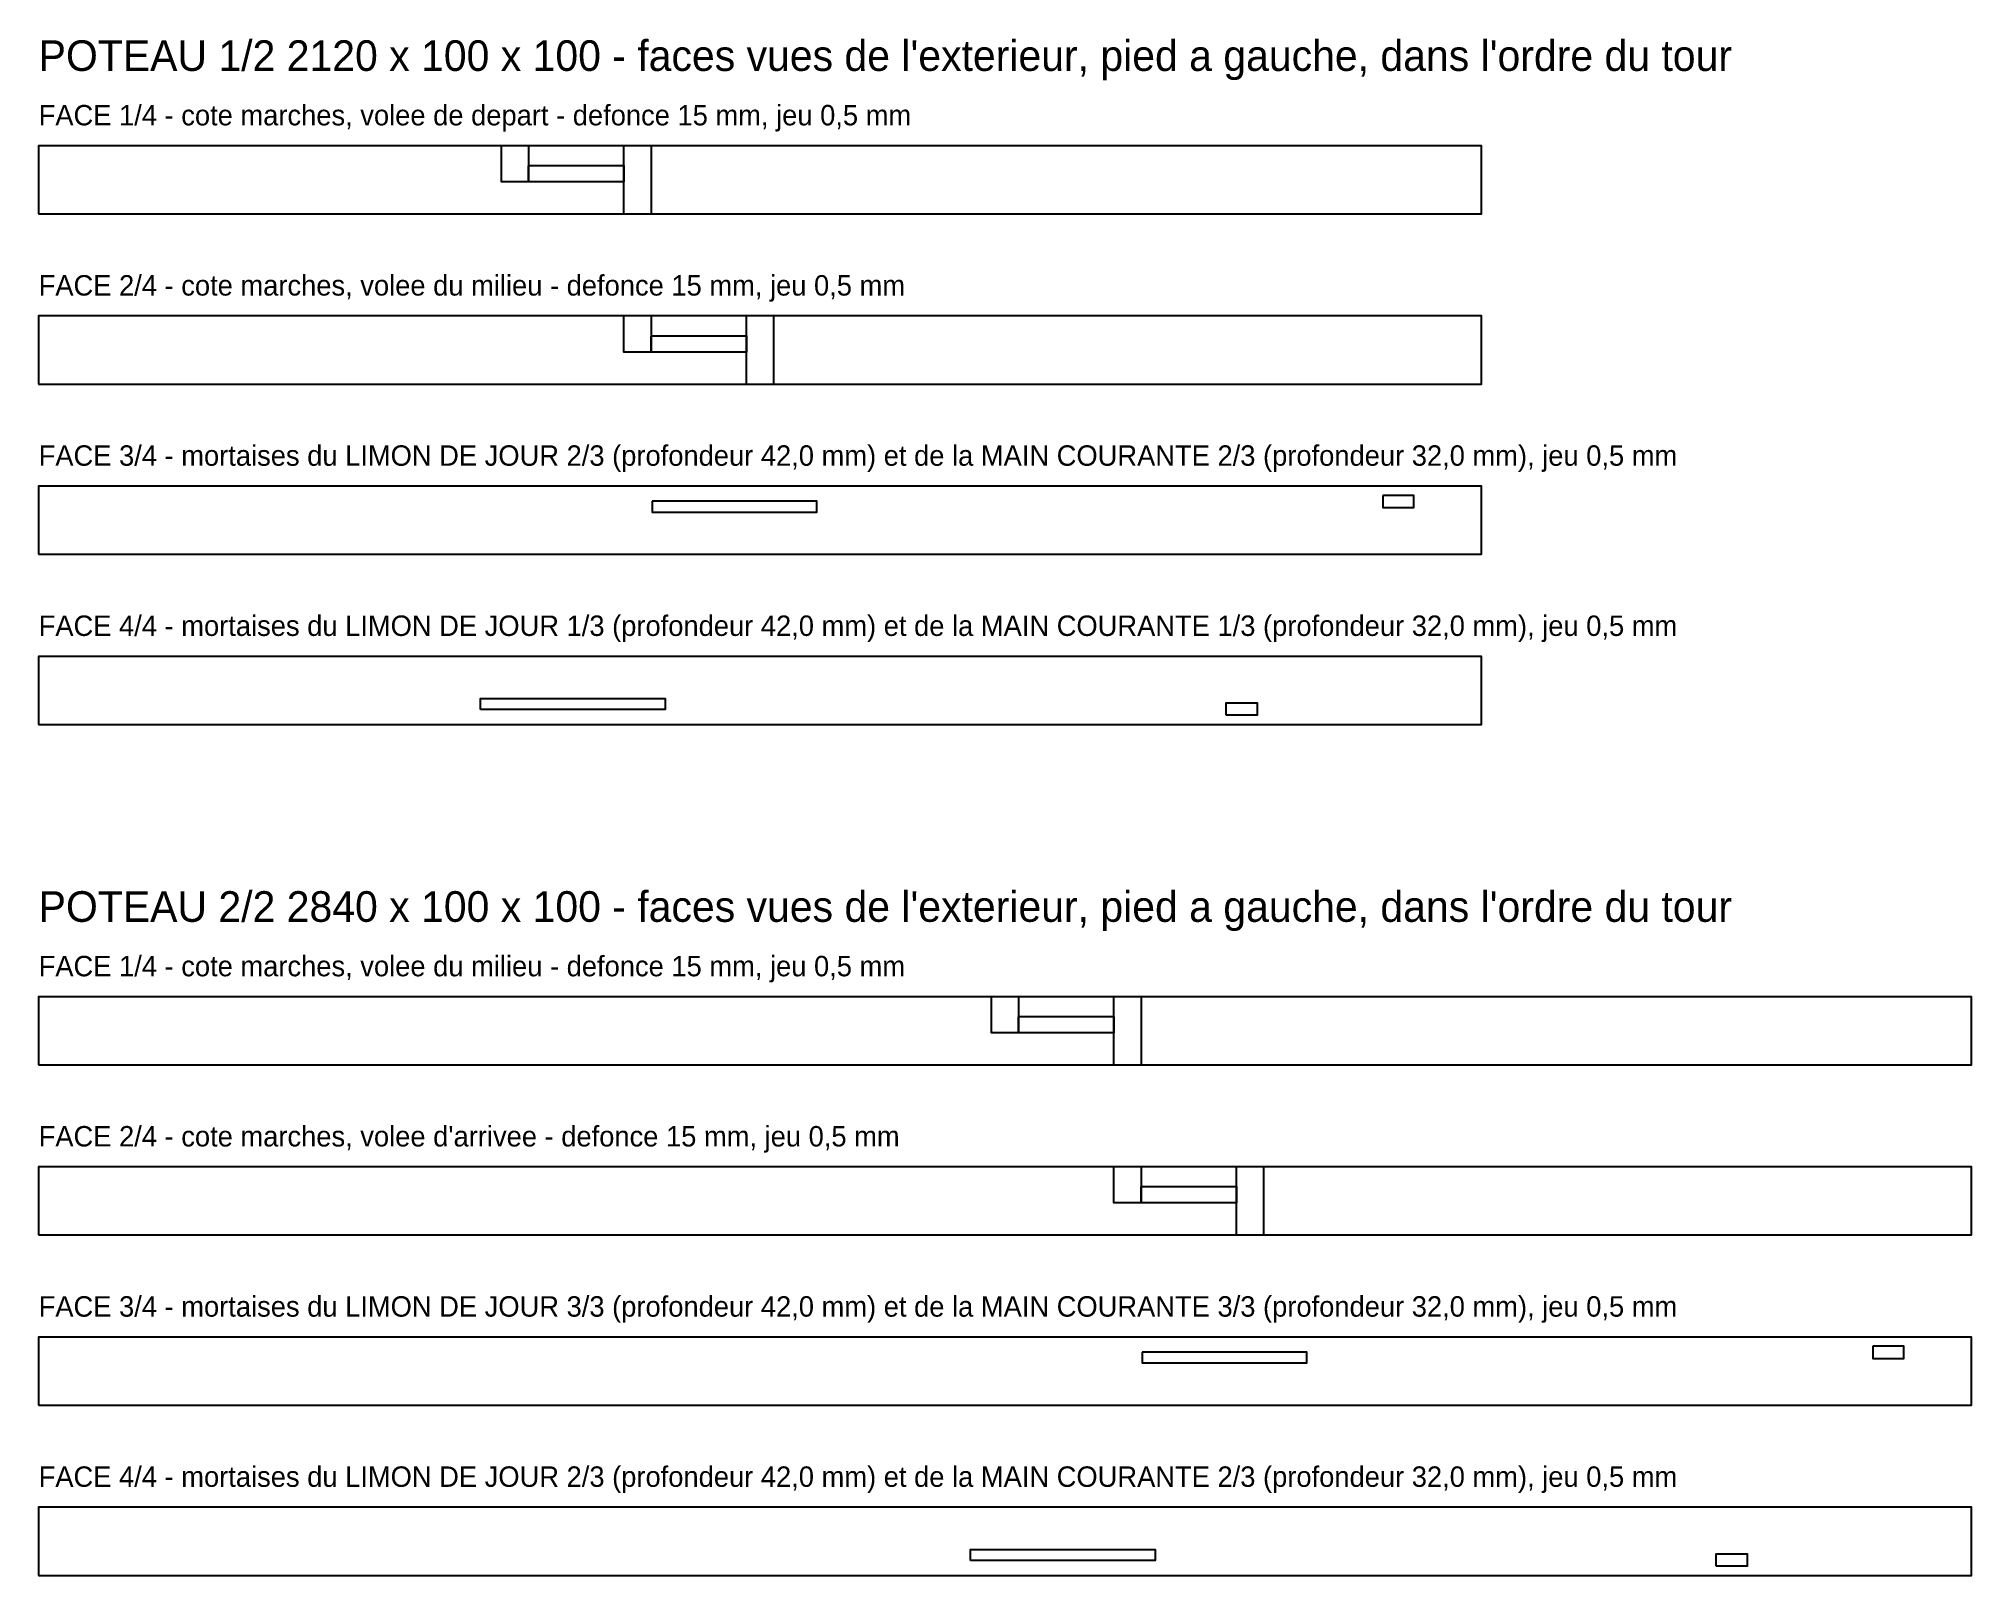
# Model space of a CAD drawing. Header units: millimetres. Extents: x 0 to 2840, y -2000 to 257.
import ezdxf

# ---------------------------------------------------------------- set-up
doc = ezdxf.new("R2010")
doc.units = ezdxf.units.MM
for name, color, linetype in [('DECOUPE', 7, 'CONTINUOUS'), ('DEFONCE', 1, 'CONTINUOUS'), ('MORTAISE', 2, 'CONTINUOUS'), ('TEXTE', 3, 'CONTINUOUS')]:
    doc.layers.add(name, color=color, linetype=linetype)

msp = doc.modelspace()

# ---------------------------------------------------------------- linework, layer by layer
at = {"layer": 'DECOUPE'}
for points in [[(0, 0), (2120, 0), (2120, 100), (0, 100)], [(0, -250), (2120, -250), (2120, -150), (0, -150)], [(0, -500), (2120, -500), (2120, -400), (0, -400)], [(0, -750), (2120, -750), (2120, -650), (0, -650)], [(0, -1250), (2840, -1250), (2840, -1150), (0, -1150)], [(0, -1500), (2840, -1500), (2840, -1400), (0, -1400)], [(0, -1750), (2840, -1750), (2840, -1650), (0, -1650)], [(0, -2000), (2840, -2000), (2840, -1900), (0, -1900)]]:
    msp.add_lwpolyline(points, close=True, dxfattribs=at)
at = {"layer": 'DEFONCE'}
for points in [[(679.5, 100), (679.5, 47.5), (720.5, 47.5), (720.5, 100)], [(859.5, 100), (859.5, 0), (900.5, 0), (900.5, 100)], [(719.5, 70.5), (719.5, 47.5), (860.5, 47.5), (860.5, 70.5)], [(859.5, -150), (859.5, -202.5), (900.5, -202.5), (900.5, -150)], [(1039.5, -150), (1039.5, -250), (1080.5, -250), (1080.5, -150)], [(899.5, -179.5), (899.5, -202.5), (1040.5, -202.5), (1040.5, -179.5)], [(1399.5, -1150), (1399.5, -1202.5), (1440.5, -1202.5), (1440.5, -1150)], [(1579.5, -1150), (1579.5, -1250), (1620.5, -1250), (1620.5, -1150)], [(1439.5, -1179.5), (1439.5, -1202.5), (1580.5, -1202.5), (1580.5, -1179.5)], [(1579.5, -1400), (1579.5, -1452.5), (1620.5, -1452.5), (1620.5, -1400)], [(1759.5, -1400), (1759.5, -1500), (1800.5, -1500), (1800.5, -1400)], [(1619.5, -1429.5), (1619.5, -1452.5), (1760.5, -1452.5), (1760.5, -1429.5)]]:
    msp.add_lwpolyline(points, close=True, dxfattribs=at)
at = {"layer": 'MORTAISE'}
for points in [[(901.5, -422), (901.5, -438), (1143.7, -438), (1143.7, -422)], [(1975.244, -413.5), (1975.244, -431.5), (2020.9, -431.5), (2020.9, -413.5)], [(649.5, -728), (649.5, -712), (920.5, -712), (920.5, -728)], [(1744.844, -736.5), (1744.844, -718.5), (1790.5, -718.5), (1790.5, -736.5)], [(1621.5, -1672), (1621.5, -1688), (1863.7, -1688), (1863.7, -1672)], [(2695.244, -1663.5), (2695.244, -1681.5), (2740.9, -1681.5), (2740.9, -1663.5)], [(1369.5, -1978), (1369.5, -1962), (1640.5, -1962), (1640.5, -1978)], [(2464.844, -1986.5), (2464.844, -1968.5), (2510.5, -1968.5), (2510.5, -1986.5)]]:
    msp.add_lwpolyline(points, close=True, dxfattribs=at)

# ---------------------------------------------------------------- texts
at = {"layer": 'TEXTE'}
for s, height, p in [("POTEAU 1/2 2120 x 100 x 100 - faces vues de l'exterieur, pied a gauche, dans l'ordre du tour", 45, (0, 210)), ('FACE 1/4 - cote marches, volee de depart - defonce 15 mm, jeu 0,5 mm', 30, (0, 130)), ('FACE 2/4 - cote marches, volee du milieu - defonce 15 mm, jeu 0,5 mm', 30, (0, -120)), ('FACE 3/4 - mortaises du LIMON DE JOUR 2/3 (profondeur 42,0 mm) et de la MAIN COURANTE 2/3 (profondeur 32,0 mm), jeu 0,5 mm', 30, (0, -370)), ('FACE 4/4 - mortaises du LIMON DE JOUR 1/3 (profondeur 42,0 mm) et de la MAIN COURANTE 1/3 (profondeur 32,0 mm), jeu 0,5 mm', 30, (0, -620)), ("POTEAU 2/2 2840 x 100 x 100 - faces vues de l'exterieur, pied a gauche, dans l'ordre du tour", 45, (0, -1040)), ('FACE 1/4 - cote marches, volee du milieu - defonce 15 mm, jeu 0,5 mm', 30, (0, -1120)), ("FACE 2/4 - cote marches, volee d'arrivee - defonce 15 mm, jeu 0,5 mm", 30, (0, -1370)), ('FACE 3/4 - mortaises du LIMON DE JOUR 3/3 (profondeur 42,0 mm) et de la MAIN COURANTE 3/3 (profondeur 32,0 mm), jeu 0,5 mm', 30, (0, -1620)), ('FACE 4/4 - mortaises du LIMON DE JOUR 2/3 (profondeur 42,0 mm) et de la MAIN COURANTE 2/3 (profondeur 32,0 mm), jeu 0,5 mm', 30, (0, -1870))]:
    msp.add_text(s, height=height, dxfattribs=at).set_placement(p)

doc.saveas('drawing.dxf')
